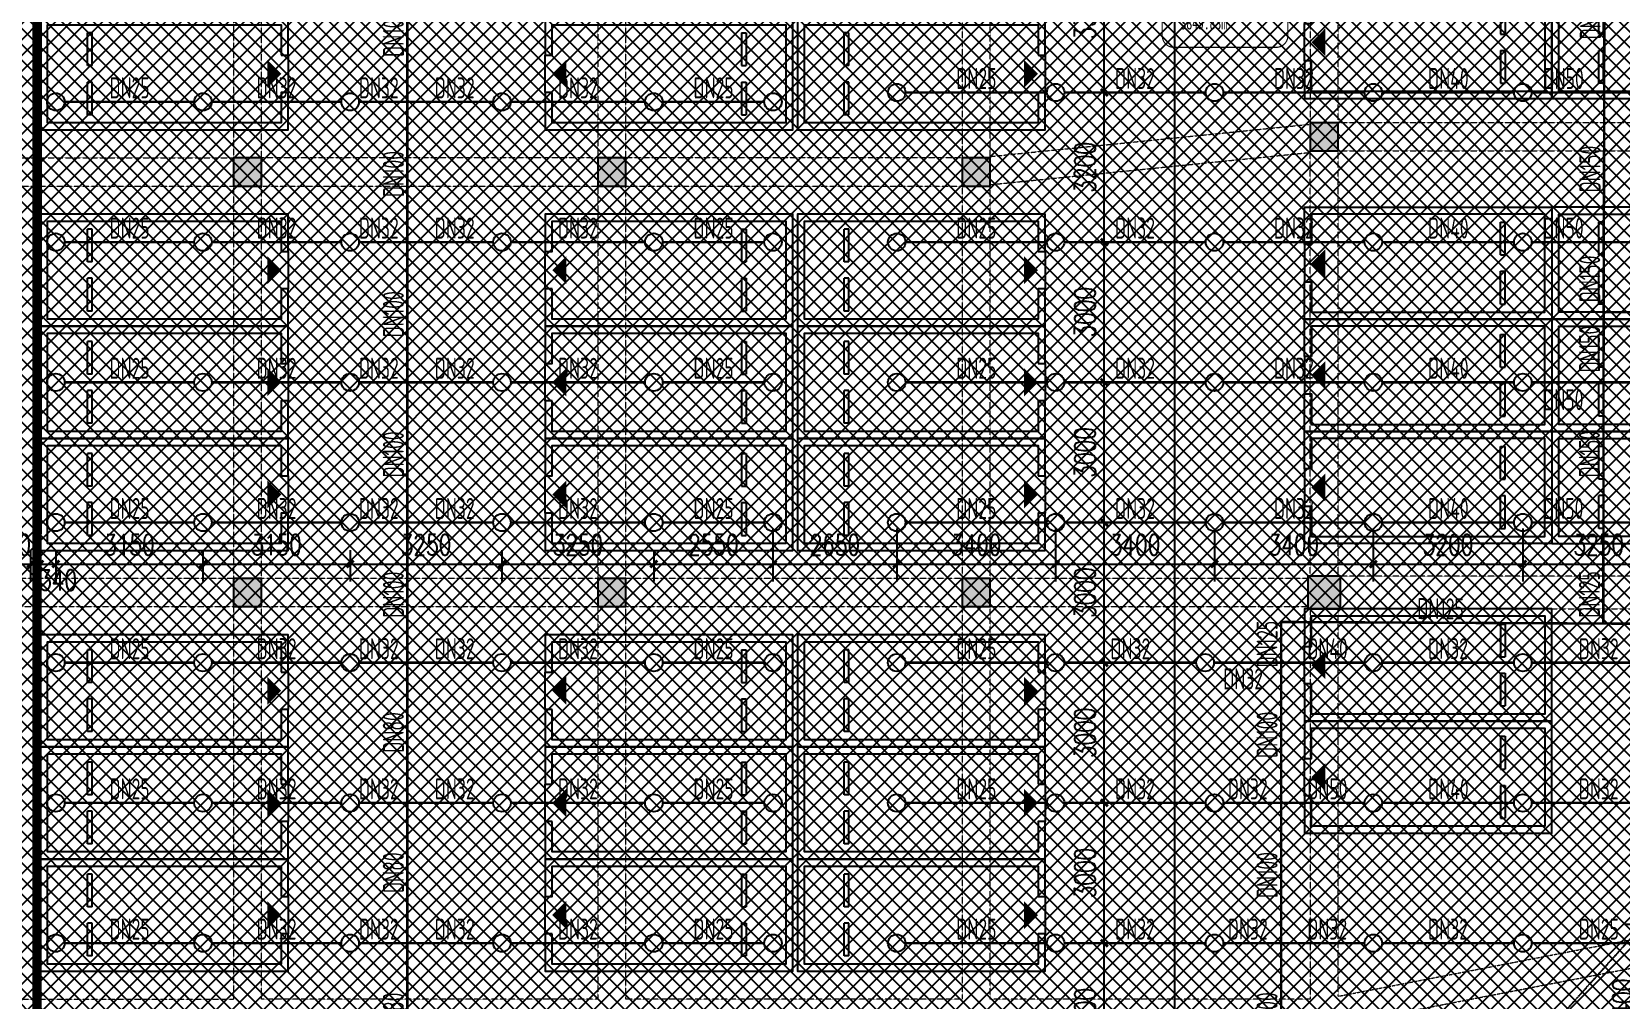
# Model space of a CAD drawing. Extents: x 6824721 to 16538177, y 2478193 to 6665639.
# Drawn here: x 8788049 to 8822050, y 2793001 to 2813701 of the extents above; entities that cross this region are included whole.
import ezdxf

# ---------------------------------------------------------------- set-up
doc = ezdxf.new("R2010")
doc.units = 0
doc.header["$LTSCALE"] = 10
doc.linetypes.add('__DASH', pattern=[0.35, 0.25, -0.1])
doc.linetypes.add('DASH', pattern=[0.35, 0.25, -0.1])
for name, color, linetype in [('0-wo', 8, 'Continuous'), ('0-绿', 3, 'Continuous'), ('0-蓝', 5, 'Continuous'), ('00-停车位', 67, 'Continuous'), ('PUB_HATCH', 8, 'Continuous'), ('S-梁-虚线', 4, 'DASH'), ('W-EQUIP_喷头', 7, 'Continuous'), ('W-PIPE-喷淋中', 6, 'Continuous'), ('W-TEXT_喷淋', 7, 'Continuous'), ('W-TWT_DIM', 3, 'Continuous'), ('WALL', 9, 'Continuous')]:
    doc.layers.add(name, color=color, linetype=linetype)
doc.layers.add('钢梁', color=141, linetype='Continuous', lineweight=18)
doc.styles.add('_TCH_DIM_T3', font='SIMPLEX', dxfattribs={"width": 0.705882, "bigfont": 'GBCBIG'})
doc.styles.add('_TWT_PIPEDN', font='TSSDENG', dxfattribs={"width": 0.8, "height": 3.5, "bigfont": 'TSSDCHN'})
doc.styles.add('黑体', font='simhei.ttf', dxfattribs={"width": 0.65})
doc.dimstyles.new('_TWT_ARCH&&150', dxfattribs={"dimtxt": 446.25, "dimasz": 150, "dimexe": 375, "dimexo": 450, "dimgap": 189.375, "dimtad": 1, "dimdec": 0, "dimzin": 0, "dimdsep": 46, "dimtxsty": '_TCH_DIM_T3', "dimblk": 'ARCHTICK', "dimcen": 0.09, "dimclrt": 7, "dimazin": 2, "dimtfac": 1, "dimtdec": 0, "dimtix": 1, "dimtmove": 2, "dimatfit": 3, "dimfxl": 0, "dimtolj": 1, "dimtzin": 0, "dimarcsym": 0})

# ---------------------------------------------------------------- blocks, each defined once
blk = doc.blocks.new('车位2400x5300')
at = {"layer": '00-停车位', "color": 251}
for p, q in [((-875, -1000), (-175, -1000)), ((-875, -1100), (-875, -1000)), ((-175, -1100), (-175, -1000)), ((175, -1000), (875, -1000)), ((175, -1100), (175, -1000)), ((875, -1100), (875, -1000)), ((-875, -1100), (-175, -1100)), ((175, -1100), (875, -1100)), ((400, -5300), (-400, -5300))]:
    blk.add_line(p, q, dxfattribs=at)
blk.add_lwpolyline([(400, -5150), (400, -5300), (1200, -5300), (1200, 0), (-1200, 0), (-1200, -5300), (-400, -5300), (-400, -5150), (-1050, -5150), (-1050, -150), (1050, -150), (1050, -5150), (400, -5150)], dxfattribs=at)
blk.add_lwpolyline([(0, -5150, 0, 600, 0), (0, -4850, 600, 600, 0)], format="xyseb", dxfattribs=at)
blk = doc.blocks.new('_FZH')
blk.add_lwpolyline([(-0.5, -0.5), (0.5, -0.5), (0.5, 0.5), (-0.5, 0.5)], close=True)
at = {"layer": 'PUB_HATCH'}
blk.add_solid([(-0.5, -0.5), (0.5, -0.5), (-0.5, 0.5), (0.5, 0.5)], dxfattribs=at)
blk = doc.blocks.new('rey 45')
at = {"layer": '0-蓝', "color": 6, "linetype": 'DASH', "ltscale": 3, "const_width": 50}
blk.add_lwpolyline([(11852, 712325), (16231, 712325, 0.414214), (16731, 712825), (16731, 715345, 0.414214), (16231, 715845), (11852, 715845, 0.414214), (11352, 715345), (11352, 712825, 0.414214)], format="xyb", close=True, dxfattribs=at)
at = {"layer": '0-绿', "color": 6, "linetype": 'DASH', "style": '黑体'}
blk.add_text('防火分区-5', height=563.3, dxfattribs=at).set_placement((11950, 714486))
at = {"layer": '0-绿', "color": 6, "linetype": 'DASH', "style": '黑体', "width": 0.65}
blk.add_text('3849.83m', height=563.3, dxfattribs=at).set_placement((12137, 713094))
blk = doc.blocks.new('wt 3')
blk.add_blockref('rey 45', (0, 0))
at = {"layer": '0-绿', "color": 6, "linetype": 'DASH', "style": '黑体', "width": 0.65}
blk.add_text('2', height=282, dxfattribs=at).set_placement((14244, 713469))
blk = doc.blocks.new('jkytk')
at = {"layer": 'WALL', "color": 1, "const_width": 200}
for points in [[(8482789, 2828322), (8482776, 2801322), (8466189, 2801322)], [(8498859, 2828327), (8482776, 2828327), (8482776, 2792327), (8498891, 2792327), (8498891, 2783328), (8504550, 2783328), (8512897, 2775813), (8515479, 2778680), (8515479, 2788843), (8565856, 2844792), (8558488, 2851427), (8549989, 2851427), (8549989, 2856072), (8515539, 2856072), (8515539, 2864326), (8498940, 2864325), (8498889, 2828327)]]:
    blk.add_lwpolyline(points, dxfattribs=at)
blk = doc.blocks.new('LIANGMOBAN')
at = {"layer": 'S-梁-虚线', "color": 8, "lineweight": 18}
for p, q in [((1938491, 106178), (1938491, 97028)), ((1939091, 97060), (1939091, 106178)), ((1945941, 106178), (1945941, 97778)), ((1946541, 97778), (1946541, 106178)), ((1922891, 105428), (1922891, 97028)), ((1923491, 97028), (1923491, 105428)), ((1930691, 105428), (1930691, 97028)), ((1931291, 97028), (1931291, 105428)), ((1939091, 97060), (1945941, 97750)), ((1954891, 97778), (1946541, 97778)), ((1915816, 97028), (1922891, 97028)), ((1930691, 97028), (1923491, 97028)), ((1938491, 97028), (1931291, 97028)), ((1939091, 96457), (1945941, 97147)), ((1945941, 88078), (1945941, 97147)), ((1946541, 88078), (1946541, 97178)), ((1946541, 97178), (1954891, 97178)), ((1915816, 96428), (1922891, 96428)), ((1922891, 96428), (1922891, 88028)), ((1923491, 88028), (1923491, 96428)), ((1923491, 96428), (1930691, 96428)), ((1930691, 96428), (1930691, 88028)), ((1931291, 88028), (1931291, 96428)), ((1931291, 96428), (1938491, 96428)), ((1938491, 96428), (1938491, 88028)), ((1939091, 88028), (1939091, 96428)), ((1954891, 88078), (1946591, 88078)), ((1922891, 88028), (1915691, 88028)), ((1930691, 88028), (1923491, 88028)), ((1938491, 88028), (1931291, 88028)), ((1945891, 88028), (1939091, 88028)), ((1915691, 87428), (1922891, 87428)), ((1922891, 87428), (1922891, 79028)), ((1923491, 79028), (1923491, 87428)), ((1923491, 87428), (1930691, 87428)), ((1930691, 87428), (1930691, 79028)), ((1931291, 79028), (1931291, 87428)), ((1931291, 87428), (1938491, 87428)), ((1938491, 87428), (1938491, 79028)), ((1939091, 87428), (1945891, 87428)), ((1939091, 79028), (1939091, 87428)), ((1945941, 87378), (1945941, 79028)), ((1946541, 79092), (1946541, 87378)), ((1946591, 87378), (1954891, 87378)), ((1946541, 79092), (1958016, 81306)), ((1946541, 78481), (1958177, 80727)), ((1915816, 79028), (1922891, 79028)), ((1930691, 79028), (1923491, 79028)), ((1938491, 79028), (1931291, 79028)), ((1945941, 79028), (1939091, 79028))]:
    blk.add_line(p, q, dxfattribs=at)
blk = doc.blocks.new('_ArchTick')
at = {"color": 0, "linetype": 'ByBlock', "const_width": 0.4}
blk.add_lwpolyline([(-0.5, -0.5), (0.5, 0.5)], dxfattribs=at)
blk = doc.blocks.new('*D748')
at = {"layer": 'Defpoints', "color": 0, "transparency": 16777216}
for p in [(8822519, 2794601), (8823214, 2794601), (8823214, 2791201)]:
    blk.add_point(p, dxfattribs=at)
at = {"layer": 'W-TWT_DIM', "color": 0, "lineweight": -2, "transparency": 16777216}
for p, q in [((8822764, 2794601), (8822144, 2794601)), ((8822519, 2791201), (8822519, 2794601)), ((8822764, 2791201), (8822144, 2791201))]:
    blk.add_line(p, q, dxfattribs=at)
at = {"layer": 'W-TWT_DIM', "color": 0, "lineweight": -2, "transparency": 16777216, "xscale": 150, "yscale": 150, "zscale": 150}
for p, rotation in [((8822519, 2794601), 90), ((8822519, 2791201), 270)]:
    blk.add_blockref('_ArchTick', p, dxfattribs=dict(at, rotation=rotation))
at = {"layer": 'W-TWT_DIM', "color": 7, "transparency": 16777216, "insert": (8822107, 2792901), "char_height": 446.2, "attachment_point": 5, "rotation": 90, "style": '_TCH_DIM_T3'}
blk.add_mtext('\\A1;3400', dxfattribs=at)
blk = doc.blocks.new('*D1134')
at = {"layer": 'Defpoints', "color": 0, "transparency": 16777216}
for p in [(8810247, 2794201), (8811007, 2794201), (8810247, 2791201)]:
    blk.add_point(p, dxfattribs=at)
at = {"layer": 'W-TWT_DIM', "color": 0, "lineweight": -2, "transparency": 16777216}
for p, q in [((8810697, 2794201), (8811382, 2794201)), ((8811007, 2791201), (8811007, 2794201)), ((8810697, 2791201), (8811382, 2791201))]:
    blk.add_line(p, q, dxfattribs=at)
at = {"layer": 'W-TWT_DIM', "color": 0, "lineweight": -2, "transparency": 16777216, "xscale": 150, "yscale": 150, "zscale": 150}
for p, rotation in [((8811007, 2794201), 90), ((8811007, 2791201), 270)]:
    blk.add_blockref('_ArchTick', p, dxfattribs=dict(at, rotation=rotation))
at = {"layer": 'W-TWT_DIM', "color": 7, "transparency": 16777216, "insert": (8810595, 2792701), "char_height": 446.2, "attachment_point": 5, "rotation": 90, "style": '_TCH_DIM_T3'}
blk.add_mtext('\\A1;3000', dxfattribs=at)
blk = doc.blocks.new('*D1135')
at = {"layer": 'Defpoints', "color": 0, "transparency": 16777216}
for p in [(8810247, 2797201), (8811007, 2797201), (8810247, 2794201)]:
    blk.add_point(p, dxfattribs=at)
at = {"layer": 'W-TWT_DIM', "color": 0, "lineweight": -2, "transparency": 16777216}
for p, q in [((8810697, 2797201), (8811382, 2797201)), ((8811007, 2794201), (8811007, 2797201)), ((8810697, 2794201), (8811382, 2794201))]:
    blk.add_line(p, q, dxfattribs=at)
at = {"layer": 'W-TWT_DIM', "color": 0, "lineweight": -2, "transparency": 16777216, "xscale": 150, "yscale": 150, "zscale": 150}
for p, rotation in [((8811007, 2797201), 90), ((8811007, 2794201), 270)]:
    blk.add_blockref('_ArchTick', p, dxfattribs=dict(at, rotation=rotation))
at = {"layer": 'W-TWT_DIM', "color": 7, "transparency": 16777216, "insert": (8810595, 2795701), "char_height": 446.2, "attachment_point": 5, "rotation": 90, "style": '_TCH_DIM_T3'}
blk.add_mtext('\\A1;3000', dxfattribs=at)
blk = doc.blocks.new('*D1136')
at = {"layer": 'Defpoints', "color": 0, "transparency": 16777216}
for p in [(8810247, 2800201), (8811007, 2800201), (8810247, 2797201)]:
    blk.add_point(p, dxfattribs=at)
at = {"layer": 'W-TWT_DIM', "color": 0, "lineweight": -2, "transparency": 16777216}
for p, q in [((8810697, 2800201), (8811382, 2800201)), ((8811007, 2797201), (8811007, 2800201)), ((8810697, 2797201), (8811382, 2797201))]:
    blk.add_line(p, q, dxfattribs=at)
at = {"layer": 'W-TWT_DIM', "color": 0, "lineweight": -2, "transparency": 16777216, "xscale": 150, "yscale": 150, "zscale": 150}
for p, rotation in [((8811007, 2800201), 90), ((8811007, 2797201), 270)]:
    blk.add_blockref('_ArchTick', p, dxfattribs=dict(at, rotation=rotation))
at = {"layer": 'W-TWT_DIM', "color": 7, "transparency": 16777216, "insert": (8810595, 2798701), "char_height": 446.2, "attachment_point": 5, "rotation": 90, "style": '_TCH_DIM_T3'}
blk.add_mtext('\\A1;3000', dxfattribs=at)
blk = doc.blocks.new('*D1137')
at = {"layer": 'Defpoints', "color": 0, "transparency": 16777216}
for p in [(8810247, 2803201), (8811007, 2803201), (8810247, 2800201)]:
    blk.add_point(p, dxfattribs=at)
at = {"layer": 'W-TWT_DIM', "color": 0, "lineweight": -2, "transparency": 16777216}
for p, q in [((8810697, 2803201), (8811382, 2803201)), ((8811007, 2800201), (8811007, 2803201)), ((8810697, 2800201), (8811382, 2800201))]:
    blk.add_line(p, q, dxfattribs=at)
at = {"layer": 'W-TWT_DIM', "color": 0, "lineweight": -2, "transparency": 16777216, "xscale": 150, "yscale": 150, "zscale": 150}
for p, rotation in [((8811007, 2803201), 90), ((8811007, 2800201), 270)]:
    blk.add_blockref('_ArchTick', p, dxfattribs=dict(at, rotation=rotation))
at = {"layer": 'W-TWT_DIM', "color": 7, "transparency": 16777216, "insert": (8810595, 2801701), "char_height": 446.2, "attachment_point": 5, "rotation": 90, "style": '_TCH_DIM_T3'}
blk.add_mtext('\\A1;3000', dxfattribs=at)
blk = doc.blocks.new('*D1138')
at = {"layer": 'Defpoints', "color": 0, "transparency": 16777216}
for p in [(8810247, 2806201), (8811007, 2806201), (8810247, 2803201)]:
    blk.add_point(p, dxfattribs=at)
at = {"layer": 'W-TWT_DIM', "color": 0, "lineweight": -2, "transparency": 16777216}
for p, q in [((8810697, 2806201), (8811382, 2806201)), ((8811007, 2803201), (8811007, 2806201)), ((8810697, 2803201), (8811382, 2803201))]:
    blk.add_line(p, q, dxfattribs=at)
at = {"layer": 'W-TWT_DIM', "color": 0, "lineweight": -2, "transparency": 16777216, "xscale": 150, "yscale": 150, "zscale": 150}
for p, rotation in [((8811007, 2806201), 90), ((8811007, 2803201), 270)]:
    blk.add_blockref('_ArchTick', p, dxfattribs=dict(at, rotation=rotation))
at = {"layer": 'W-TWT_DIM', "color": 7, "transparency": 16777216, "insert": (8810595, 2804701), "char_height": 446.2, "attachment_point": 5, "rotation": 90, "style": '_TCH_DIM_T3'}
blk.add_mtext('\\A1;3000', dxfattribs=at)
blk = doc.blocks.new('*D1139')
at = {"layer": 'Defpoints', "color": 0, "transparency": 16777216}
for p in [(8810247, 2809201), (8811007, 2809201), (8810247, 2806201)]:
    blk.add_point(p, dxfattribs=at)
at = {"layer": 'W-TWT_DIM', "color": 0, "lineweight": -2, "transparency": 16777216}
for p, q in [((8810697, 2809201), (8811382, 2809201)), ((8811007, 2806201), (8811007, 2809201)), ((8810697, 2806201), (8811382, 2806201))]:
    blk.add_line(p, q, dxfattribs=at)
at = {"layer": 'W-TWT_DIM', "color": 0, "lineweight": -2, "transparency": 16777216, "xscale": 150, "yscale": 150, "zscale": 150}
for p, rotation in [((8811007, 2809201), 90), ((8811007, 2806201), 270)]:
    blk.add_blockref('_ArchTick', p, dxfattribs=dict(at, rotation=rotation))
at = {"layer": 'W-TWT_DIM', "color": 7, "transparency": 16777216, "insert": (8810595, 2807701), "char_height": 446.2, "attachment_point": 5, "rotation": 90, "style": '_TCH_DIM_T3'}
blk.add_mtext('\\A1;3000', dxfattribs=at)
blk = doc.blocks.new('*D1140')
at = {"layer": 'Defpoints', "color": 0, "transparency": 16777216}
for p in [(8810247, 2812401), (8811007, 2812401), (8810247, 2809201)]:
    blk.add_point(p, dxfattribs=at)
at = {"layer": 'W-TWT_DIM', "color": 0, "lineweight": -2, "transparency": 16777216}
for p, q in [((8810697, 2812401), (8811382, 2812401)), ((8811007, 2809201), (8811007, 2812401)), ((8810697, 2809201), (8811382, 2809201))]:
    blk.add_line(p, q, dxfattribs=at)
at = {"layer": 'W-TWT_DIM', "color": 0, "lineweight": -2, "transparency": 16777216, "xscale": 150, "yscale": 150, "zscale": 150}
for p, rotation in [((8811007, 2812401), 90), ((8811007, 2809201), 270)]:
    blk.add_blockref('_ArchTick', p, dxfattribs=dict(at, rotation=rotation))
at = {"layer": 'W-TWT_DIM', "color": 7, "transparency": 16777216, "insert": (8810595, 2810801), "char_height": 446.2, "attachment_point": 5, "rotation": 90, "style": '_TCH_DIM_T3'}
blk.add_mtext('\\A1;3200', dxfattribs=at)
blk = doc.blocks.new('*D1141')
at = {"layer": 'Defpoints', "color": 0, "transparency": 16777216}
for p in [(8810247, 2815751), (8811007, 2815751), (8810247, 2812401)]:
    blk.add_point(p, dxfattribs=at)
at = {"layer": 'W-TWT_DIM', "color": 0, "lineweight": -2, "transparency": 16777216}
for p, q in [((8810697, 2815751), (8811382, 2815751)), ((8811007, 2812401), (8811007, 2815751)), ((8810697, 2812401), (8811382, 2812401))]:
    blk.add_line(p, q, dxfattribs=at)
at = {"layer": 'W-TWT_DIM', "color": 0, "lineweight": -2, "transparency": 16777216, "xscale": 150, "yscale": 150, "zscale": 150}
for p, rotation in [((8811007, 2815751), 90), ((8811007, 2812401), 270)]:
    blk.add_blockref('_ArchTick', p, dxfattribs=dict(at, rotation=rotation))
at = {"layer": 'W-TWT_DIM', "color": 7, "transparency": 16777216, "insert": (8810595, 2814076), "char_height": 446.2, "attachment_point": 5, "rotation": 90, "style": '_TCH_DIM_T3'}
blk.add_mtext('\\A1;3350', dxfattribs=at)
blk = doc.blocks.new('*D1144')
at = {"layer": 'Defpoints', "color": 0, "transparency": 16777216}
for p in [(8788224, 2803062), (8788564, 2803062), (8788564, 2802312)]:
    blk.add_point(p, dxfattribs=at)
at = {"layer": 'W-TWT_DIM', "color": 0, "lineweight": -2, "transparency": 16777216}
for p, q in [((8788224, 2802612), (8788224, 2801937)), ((8788564, 2802612), (8788564, 2801937)), ((8788224, 2802312), (8788074, 2802312)), ((8788224, 2802312), (8788564, 2802312)), ((8788564, 2802312), (8788714, 2802312))]:
    blk.add_line(p, q, dxfattribs=at)
at = {"layer": 'W-TWT_DIM', "color": 0, "lineweight": -2, "transparency": 16777216, "xscale": 150, "yscale": 150, "zscale": 150}
blk.add_blockref('_ArchTick', (8788224, 2802312), dxfattribs=at)
at = {"layer": 'W-TWT_DIM', "color": 0, "lineweight": -2, "transparency": 16777216, "xscale": 150, "yscale": 150, "zscale": 150, "rotation": 180}
blk.add_blockref('_ArchTick', (8788564, 2802312), dxfattribs=at)
at = {"layer": 'W-TWT_DIM', "color": 7, "transparency": 16777216, "insert": (8788611, 2801969), "char_height": 446.2, "attachment_point": 5, "style": '_TCH_DIM_T3'}
blk.add_mtext('\\A1;340', dxfattribs=at)
blk = doc.blocks.new('*D1145')
at = {"layer": 'Defpoints', "color": 0, "transparency": 16777216}
for p in [(8788564, 2803062), (8791714, 2803062), (8791714, 2802312)]:
    blk.add_point(p, dxfattribs=at)
at = {"layer": 'W-TWT_DIM', "color": 0, "lineweight": -2, "transparency": 16777216}
for p, q in [((8788564, 2802612), (8788564, 2801937)), ((8791714, 2802612), (8791714, 2801937)), ((8788564, 2802312), (8791714, 2802312))]:
    blk.add_line(p, q, dxfattribs=at)
at = {"layer": 'W-TWT_DIM', "color": 0, "lineweight": -2, "transparency": 16777216, "xscale": 150, "yscale": 150, "zscale": 150, "rotation": 180}
blk.add_blockref('_ArchTick', (8788564, 2802312), dxfattribs=at)
at = {"layer": 'W-TWT_DIM', "color": 0, "lineweight": -2, "transparency": 16777216, "xscale": 150, "yscale": 150, "zscale": 150}
blk.add_blockref('_ArchTick', (8791714, 2802312), dxfattribs=at)
at = {"layer": 'W-TWT_DIM', "color": 7, "transparency": 16777216, "insert": (8790139, 2802725), "char_height": 446.2, "attachment_point": 5, "style": '_TCH_DIM_T3'}
blk.add_mtext('\\A1;3150', dxfattribs=at)
blk = doc.blocks.new('*D1146')
at = {"layer": 'Defpoints', "color": 0, "transparency": 16777216}
for p in [(8791714, 2803062), (8794864, 2803062), (8794864, 2802312)]:
    blk.add_point(p, dxfattribs=at)
at = {"layer": 'W-TWT_DIM', "color": 0, "lineweight": -2, "transparency": 16777216}
for p, q in [((8791714, 2802612), (8791714, 2801937)), ((8794864, 2802612), (8794864, 2801937)), ((8791714, 2802312), (8794864, 2802312))]:
    blk.add_line(p, q, dxfattribs=at)
at = {"layer": 'W-TWT_DIM', "color": 0, "lineweight": -2, "transparency": 16777216, "xscale": 150, "yscale": 150, "zscale": 150, "rotation": 180}
blk.add_blockref('_ArchTick', (8791714, 2802312), dxfattribs=at)
at = {"layer": 'W-TWT_DIM', "color": 0, "lineweight": -2, "transparency": 16777216, "xscale": 150, "yscale": 150, "zscale": 150}
blk.add_blockref('_ArchTick', (8794864, 2802312), dxfattribs=at)
at = {"layer": 'W-TWT_DIM', "color": 7, "transparency": 16777216, "insert": (8793289, 2802725), "char_height": 446.2, "attachment_point": 5, "style": '_TCH_DIM_T3'}
blk.add_mtext('\\A1;3150', dxfattribs=at)
blk = doc.blocks.new('*D1147')
at = {"layer": 'Defpoints', "color": 0, "transparency": 16777216}
for p in [(8794864, 2803062), (8798114, 2803062), (8798114, 2802312)]:
    blk.add_point(p, dxfattribs=at)
at = {"layer": 'W-TWT_DIM', "color": 0, "lineweight": -2, "transparency": 16777216}
for p, q in [((8794864, 2802612), (8794864, 2801937)), ((8798114, 2802612), (8798114, 2801937)), ((8794864, 2802312), (8798114, 2802312))]:
    blk.add_line(p, q, dxfattribs=at)
at = {"layer": 'W-TWT_DIM', "color": 0, "lineweight": -2, "transparency": 16777216, "xscale": 150, "yscale": 150, "zscale": 150, "rotation": 180}
blk.add_blockref('_ArchTick', (8794864, 2802312), dxfattribs=at)
at = {"layer": 'W-TWT_DIM', "color": 0, "lineweight": -2, "transparency": 16777216, "xscale": 150, "yscale": 150, "zscale": 150}
blk.add_blockref('_ArchTick', (8798114, 2802312), dxfattribs=at)
at = {"layer": 'W-TWT_DIM', "color": 7, "transparency": 16777216, "insert": (8796489, 2802725), "char_height": 446.2, "attachment_point": 5, "style": '_TCH_DIM_T3'}
blk.add_mtext('\\A1;3250', dxfattribs=at)
blk = doc.blocks.new('*D1148')
at = {"layer": 'Defpoints', "color": 0, "transparency": 16777216}
for p in [(8798114, 2803062), (8801364, 2803062), (8801364, 2802312)]:
    blk.add_point(p, dxfattribs=at)
at = {"layer": 'W-TWT_DIM', "color": 0, "lineweight": -2, "transparency": 16777216}
for p, q in [((8798114, 2802612), (8798114, 2801937)), ((8801364, 2802612), (8801364, 2801937)), ((8798114, 2802312), (8801364, 2802312))]:
    blk.add_line(p, q, dxfattribs=at)
at = {"layer": 'W-TWT_DIM', "color": 0, "lineweight": -2, "transparency": 16777216, "xscale": 150, "yscale": 150, "zscale": 150, "rotation": 180}
blk.add_blockref('_ArchTick', (8798114, 2802312), dxfattribs=at)
at = {"layer": 'W-TWT_DIM', "color": 0, "lineweight": -2, "transparency": 16777216, "xscale": 150, "yscale": 150, "zscale": 150}
blk.add_blockref('_ArchTick', (8801364, 2802312), dxfattribs=at)
at = {"layer": 'W-TWT_DIM', "color": 7, "transparency": 16777216, "insert": (8799739, 2802725), "char_height": 446.2, "attachment_point": 5, "style": '_TCH_DIM_T3'}
blk.add_mtext('\\A1;3250', dxfattribs=at)
blk = doc.blocks.new('*D1149')
at = {"layer": 'Defpoints', "color": 0, "transparency": 16777216}
for p in [(8801364, 2803062), (8803914, 2803062), (8803914, 2802312)]:
    blk.add_point(p, dxfattribs=at)
at = {"layer": 'W-TWT_DIM', "color": 0, "lineweight": -2, "transparency": 16777216}
for p, q in [((8801364, 2802612), (8801364, 2801937)), ((8803914, 2802612), (8803914, 2801937)), ((8801364, 2802312), (8803914, 2802312))]:
    blk.add_line(p, q, dxfattribs=at)
at = {"layer": 'W-TWT_DIM', "color": 0, "lineweight": -2, "transparency": 16777216, "xscale": 150, "yscale": 150, "zscale": 150, "rotation": 180}
blk.add_blockref('_ArchTick', (8801364, 2802312), dxfattribs=at)
at = {"layer": 'W-TWT_DIM', "color": 0, "lineweight": -2, "transparency": 16777216, "xscale": 150, "yscale": 150, "zscale": 150}
blk.add_blockref('_ArchTick', (8803914, 2802312), dxfattribs=at)
at = {"layer": 'W-TWT_DIM', "color": 7, "transparency": 16777216, "insert": (8802639, 2802725), "char_height": 446.2, "attachment_point": 5, "style": '_TCH_DIM_T3'}
blk.add_mtext('\\A1;2550', dxfattribs=at)
blk = doc.blocks.new('*D1338')
at = {"layer": 'Defpoints', "color": 0, "transparency": 16777216}
for p in [(8803914, 2803526), (8806564, 2803526), (8806564, 2802312)]:
    blk.add_point(p, dxfattribs=at)
at = {"layer": 'W-TWT_DIM', "color": 0, "lineweight": -2, "transparency": 16777216}
for p, q in [((8803914, 2803076), (8803914, 2801937)), ((8806564, 2803076), (8806564, 2801937)), ((8803914, 2802312), (8806564, 2802312))]:
    blk.add_line(p, q, dxfattribs=at)
at = {"layer": 'W-TWT_DIM', "color": 0, "lineweight": -2, "transparency": 16777216, "xscale": 150, "yscale": 150, "zscale": 150, "rotation": 180}
blk.add_blockref('_ArchTick', (8803914, 2802312), dxfattribs=at)
at = {"layer": 'W-TWT_DIM', "color": 0, "lineweight": -2, "transparency": 16777216, "xscale": 150, "yscale": 150, "zscale": 150}
blk.add_blockref('_ArchTick', (8806564, 2802312), dxfattribs=at)
at = {"layer": 'W-TWT_DIM', "color": 7, "transparency": 16777216, "insert": (8805239, 2802725), "char_height": 446.2, "attachment_point": 5, "style": '_TCH_DIM_T3'}
blk.add_mtext('\\A1;2650', dxfattribs=at)
blk = doc.blocks.new('*D1339')
at = {"layer": 'Defpoints', "color": 0, "transparency": 16777216}
for p in [(8806564, 2803526), (8809964, 2803526), (8809964, 2802312)]:
    blk.add_point(p, dxfattribs=at)
at = {"layer": 'W-TWT_DIM', "color": 0, "lineweight": -2, "transparency": 16777216}
for p, q in [((8806564, 2803076), (8806564, 2801937)), ((8809964, 2803076), (8809964, 2801937)), ((8806564, 2802312), (8809964, 2802312))]:
    blk.add_line(p, q, dxfattribs=at)
at = {"layer": 'W-TWT_DIM', "color": 0, "lineweight": -2, "transparency": 16777216, "xscale": 150, "yscale": 150, "zscale": 150, "rotation": 180}
blk.add_blockref('_ArchTick', (8806564, 2802312), dxfattribs=at)
at = {"layer": 'W-TWT_DIM', "color": 0, "lineweight": -2, "transparency": 16777216, "xscale": 150, "yscale": 150, "zscale": 150}
blk.add_blockref('_ArchTick', (8809964, 2802312), dxfattribs=at)
at = {"layer": 'W-TWT_DIM', "color": 7, "transparency": 16777216, "insert": (8808264, 2802725), "char_height": 446.2, "attachment_point": 5, "style": '_TCH_DIM_T3'}
blk.add_mtext('\\A1;3400', dxfattribs=at)
blk = doc.blocks.new('*D1340')
at = {"layer": 'Defpoints', "color": 0, "transparency": 16777216}
for p in [(8809964, 2803526), (8813364, 2803526), (8813364, 2802312)]:
    blk.add_point(p, dxfattribs=at)
at = {"layer": 'W-TWT_DIM', "color": 0, "lineweight": -2, "transparency": 16777216}
for p, q in [((8809964, 2803076), (8809964, 2801937)), ((8813364, 2803076), (8813364, 2801937)), ((8809964, 2802312), (8813364, 2802312))]:
    blk.add_line(p, q, dxfattribs=at)
at = {"layer": 'W-TWT_DIM', "color": 0, "lineweight": -2, "transparency": 16777216, "xscale": 150, "yscale": 150, "zscale": 150, "rotation": 180}
blk.add_blockref('_ArchTick', (8809964, 2802312), dxfattribs=at)
at = {"layer": 'W-TWT_DIM', "color": 0, "lineweight": -2, "transparency": 16777216, "xscale": 150, "yscale": 150, "zscale": 150}
blk.add_blockref('_ArchTick', (8813364, 2802312), dxfattribs=at)
at = {"layer": 'W-TWT_DIM', "color": 7, "transparency": 16777216, "insert": (8811664, 2802725), "char_height": 446.2, "attachment_point": 5, "style": '_TCH_DIM_T3'}
blk.add_mtext('\\A1;3400', dxfattribs=at)
blk = doc.blocks.new('*D1341')
at = {"layer": 'Defpoints', "color": 0, "transparency": 16777216}
for p in [(8813364, 2803526), (8816764, 2803526), (8816764, 2802312)]:
    blk.add_point(p, dxfattribs=at)
at = {"layer": 'W-TWT_DIM', "color": 0, "lineweight": -2, "transparency": 16777216}
for p, q in [((8813364, 2803076), (8813364, 2801937)), ((8816764, 2803076), (8816764, 2801937)), ((8813364, 2802312), (8816764, 2802312))]:
    blk.add_line(p, q, dxfattribs=at)
at = {"layer": 'W-TWT_DIM', "color": 0, "lineweight": -2, "transparency": 16777216, "xscale": 150, "yscale": 150, "zscale": 150, "rotation": 180}
blk.add_blockref('_ArchTick', (8813364, 2802312), dxfattribs=at)
at = {"layer": 'W-TWT_DIM', "color": 0, "lineweight": -2, "transparency": 16777216, "xscale": 150, "yscale": 150, "zscale": 150}
blk.add_blockref('_ArchTick', (8816764, 2802312), dxfattribs=at)
at = {"layer": 'W-TWT_DIM', "color": 7, "transparency": 16777216, "insert": (8815064, 2802725), "char_height": 446.2, "attachment_point": 5, "style": '_TCH_DIM_T3'}
blk.add_mtext('\\A1;3400', dxfattribs=at)
blk = doc.blocks.new('*D1342')
at = {"layer": 'Defpoints', "color": 0, "transparency": 16777216}
for p in [(8816764, 2803526), (8819964, 2803526), (8819964, 2802312)]:
    blk.add_point(p, dxfattribs=at)
at = {"layer": 'W-TWT_DIM', "color": 0, "lineweight": -2, "transparency": 16777216}
for p, q in [((8816764, 2803076), (8816764, 2801937)), ((8819964, 2803076), (8819964, 2801937)), ((8816764, 2802312), (8819964, 2802312))]:
    blk.add_line(p, q, dxfattribs=at)
at = {"layer": 'W-TWT_DIM', "color": 0, "lineweight": -2, "transparency": 16777216, "xscale": 150, "yscale": 150, "zscale": 150, "rotation": 180}
blk.add_blockref('_ArchTick', (8816764, 2802312), dxfattribs=at)
at = {"layer": 'W-TWT_DIM', "color": 0, "lineweight": -2, "transparency": 16777216, "xscale": 150, "yscale": 150, "zscale": 150}
blk.add_blockref('_ArchTick', (8819964, 2802312), dxfattribs=at)
at = {"layer": 'W-TWT_DIM', "color": 7, "transparency": 16777216, "insert": (8818364, 2802725), "char_height": 446.2, "attachment_point": 5, "style": '_TCH_DIM_T3'}
blk.add_mtext('\\A1;3200', dxfattribs=at)
blk = doc.blocks.new('*D1343')
at = {"layer": 'Defpoints', "color": 0, "transparency": 16777216}
for p in [(8819964, 2803526), (8823214, 2803526), (8823214, 2802312)]:
    blk.add_point(p, dxfattribs=at)
at = {"layer": 'W-TWT_DIM', "color": 0, "lineweight": -2, "transparency": 16777216}
for p, q in [((8819964, 2803076), (8819964, 2801937)), ((8823214, 2803076), (8823214, 2801937)), ((8819964, 2802312), (8823214, 2802312))]:
    blk.add_line(p, q, dxfattribs=at)
at = {"layer": 'W-TWT_DIM', "color": 0, "lineweight": -2, "transparency": 16777216, "xscale": 150, "yscale": 150, "zscale": 150, "rotation": 180}
blk.add_blockref('_ArchTick', (8819964, 2802312), dxfattribs=at)
at = {"layer": 'W-TWT_DIM', "color": 0, "lineweight": -2, "transparency": 16777216, "xscale": 150, "yscale": 150, "zscale": 150}
blk.add_blockref('_ArchTick', (8823214, 2802312), dxfattribs=at)
at = {"layer": 'W-TWT_DIM', "color": 7, "transparency": 16777216, "insert": (8821589, 2802725), "char_height": 446.2, "attachment_point": 5, "style": '_TCH_DIM_T3'}
blk.add_mtext('\\A1;3250', dxfattribs=at)
blk = doc.blocks.new('*D1354')
at = {"layer": 'Defpoints', "color": 0, "transparency": 16777216}
for p in [(8786964, 2803054), (8788024, 2803054), (8788024, 2802312)]:
    blk.add_point(p, dxfattribs=at)
at = {"layer": 'W-TWT_DIM', "color": 0, "lineweight": -2, "transparency": 16777216}
for p, q in [((8786964, 2802604), (8786964, 2801937)), ((8788024, 2802604), (8788024, 2801937)), ((8786964, 2802312), (8786814, 2802312)), ((8786964, 2802312), (8788024, 2802312)), ((8788024, 2802312), (8788174, 2802312))]:
    blk.add_line(p, q, dxfattribs=at)
at = {"layer": 'W-TWT_DIM', "color": 0, "lineweight": -2, "transparency": 16777216, "xscale": 150, "yscale": 150, "zscale": 150}
blk.add_blockref('_ArchTick', (8786964, 2802312), dxfattribs=at)
at = {"layer": 'W-TWT_DIM', "color": 0, "lineweight": -2, "transparency": 16777216, "xscale": 150, "yscale": 150, "zscale": 150, "rotation": 180}
blk.add_blockref('_ArchTick', (8788024, 2802312), dxfattribs=at)
at = {"layer": 'W-TWT_DIM', "color": 7, "transparency": 16777216, "insert": (8787494, 2802725), "char_height": 446.2, "attachment_point": 5, "style": '_TCH_DIM_T3'}
blk.add_mtext('\\A1;1060', dxfattribs=at)
blk = doc.blocks.new('$TwtSys$00000125')
blk.add_circle((0, 0, 0), 1)

msp = doc.modelspace()

# ---------------------------------------------------------------- hatches: boundary and pattern name
h = msp.add_hatch()
h.set_pattern_fill('ANSI37', color=8, scale=150)
h.set_pattern_definition([(45, (8303016.86, 2710265.2), (-168.3798, 168.3798), []), (135, (8303016.86, 2710265.2), (-168.3798, -168.3798), [])])
h.paths.add_polyline_path([(8824414.1, 2949451.5), (8824414.1, 2935151.5), (8842714.1, 2935151.5), (8842714.1, 2879526.5), (8827964.1, 2879526.5), (8827964.1, 2881476.5), (8830839.1, 2881476.5), (8830939.1, 2886876.5), (8804334.6, 2886876.5), (8804142.3, 2820149.7), (8833564.1, 2820152.3), (8833564.1, 2817714.5), (8841204.8, 2810768), (8839163.9, 2808501.4), (8843102.6, 2804955), (8820829.2, 2780217.9), (8820829.2, 2770055.4), (8785124.6, 2730401.5), (8708264.1, 2730401.5), (8708264.1, 2736351.5), (8695014.1, 2750701.5), (8695014.1, 2775001.5), (8703014.1, 2775002.8), (8703014.1, 2949451.5), (8712039.3, 2949451.5)])
at = {"layer": 'W-PIPE-喷淋中'}
for points in [[(8814790.8, 2801073.2), (8814764.6, 2801073.2), (8814764.6, 2801099.6)], [(8814790.8, 2801073.2), (8814791, 2801099.4), (8814764.6, 2801099.6)]]:
    msp.add_hatch(color=256, dxfattribs=at).paths.add_polyline_path(points)

# ---------------------------------------------------------------- linework, layer by layer
at = {"layer": '0-wo', "color": 8}
msp.add_line((8788239.1, 2819601.5), (8788239.1, 2792701.5), dxfattribs=at)
at = {"layer": '0-wo', "color": 8, "linetype": '__DASH', "ltscale": 1.5}
msp.add_lwpolyline([(8796089.1, 2756433.4), (8796089.1, 2937489)], dxfattribs=at)
for points in [[(8813284.6, 2784317.7), (8845393.5, 2819978.2, 0.185339), (8846164.1, 2821985.6), (8846164.1, 2937489)], [(8782889.1, 2747876.5), (8788085.6, 2747876.5, 0.2125566), (8790315, 2748869.1), (8811743.5, 2772667.8, 0.185339), (8812514.1, 2774675.2), (8812514.1, 2867401.5)]]:
    msp.add_lwpolyline(points, format="xyb", dxfattribs=at)
at = {"layer": 'W-PIPE-喷淋中', "ltscale": 1.5, "const_width": 52.5}
for points in [[(8821706.8, 2812401.5), (8821714.1, 2815751.5)], [(8796089.1, 2815201.5), (8796089.1, 2812201.5)], [(8791526.6, 2812201.5), (8788751.6, 2812201.5)], [(8794676.6, 2812201.5), (8791901.6, 2812201.5)], [(8796089.1, 2812201.5), (8795051.6, 2812201.5)], [(8797926.6, 2812201.5), (8796089.1, 2812201.5)], [(8796089.1, 2812201.5), (8796089.1, 2809201.5)], [(8798301.6, 2812201.5), (8801176.6, 2812201.5)], [(8801551.6, 2812201.5), (8803726.6, 2812201.5)], [(8809776.6, 2812401.5), (8806751.6, 2812401.5)], [(8813176.6, 2812401.5), (8810151.6, 2812401.5)], [(8813551.6, 2812401.5), (8816576.6, 2812401.5)], [(8816951.6, 2812401.5), (8819776.6, 2812401.5)], [(8820151.6, 2812401.5), (8821706.8, 2812401.5)], [(8821699.7, 2809201.5), (8821706.8, 2812401.5)], [(8821706.8, 2812401.5), (8823026.6, 2812401.5)], [(8791526.6, 2809201.5), (8788751.6, 2809201.5)], [(8794676.6, 2809201.5), (8791901.6, 2809201.5)], [(8796089.1, 2809201.5), (8795051.6, 2809201.5)], [(8797926.6, 2809201.5), (8796089.1, 2809201.5)], [(8796089.1, 2809201.5), (8796089.1, 2806201.5)], [(8798301.6, 2809201.5), (8801176.6, 2809201.5)], [(8801551.6, 2809201.5), (8803726.6, 2809201.5)], [(8809776.6, 2809201.5), (8806751.6, 2809201.5)], [(8813176.6, 2809201.5), (8810151.6, 2809201.5)], [(8813551.6, 2809201.5), (8816576.6, 2809201.5)], [(8816951.6, 2809201.5), (8819776.6, 2809201.5)], [(8820151.6, 2809201.5), (8821699.7, 2809201.5)], [(8821696.3, 2807701.5), (8821699.7, 2809201.5)], [(8821699.7, 2809201.5), (8823026.6, 2809201.5)], [(8821692.9, 2806201.5), (8821696.3, 2807701.5)], [(8821696.3, 2807701.5), (8835344.8, 2807701.5)], [(8791526.6, 2806201.5), (8788751.6, 2806201.5)], [(8794676.6, 2806201.5), (8791901.6, 2806201.5)], [(8796089.1, 2806201.5), (8795051.6, 2806201.5)], [(8797926.6, 2806201.5), (8796089.1, 2806201.5)], [(8796089.1, 2806201.5), (8796089.1, 2803201.5)], [(8798301.6, 2806201.5), (8801176.6, 2806201.5)], [(8801551.6, 2806201.5), (8803726.6, 2806201.5)], [(8809776.6, 2806201.5), (8806751.6, 2806201.5)], [(8813176.6, 2806201.5), (8810151.6, 2806201.5)], [(8816576.6, 2806201.5), (8813551.6, 2806201.5)], [(8819776.6, 2806201.5), (8816951.6, 2806201.5)], [(8821692.9, 2806201.5), (8820151.6, 2806201.5)], [(8821689.9, 2803201.5), (8821692.9, 2806201.5)], [(8823026.6, 2806201.5), (8821692.9, 2806201.5)], [(8791526.6, 2803201.5), (8788751.6, 2803201.5)], [(8794676.6, 2803201.5), (8791901.6, 2803201.5)], [(8796089.1, 2803201.5), (8795051.6, 2803201.5)], [(8797926.6, 2803201.5), (8796089.1, 2803201.5)], [(8796089.1, 2803201.5), (8796089.1, 2800201.5)], [(8798301.6, 2803201.5), (8801176.6, 2803201.5)], [(8801551.6, 2803201.5), (8803726.6, 2803201.5)], [(8809776.6, 2803201.5), (8806751.6, 2803201.5)], [(8813176.6, 2803201.5), (8810151.6, 2803201.5)], [(8813551.6, 2803201.5), (8816576.6, 2803201.5)], [(8816951.6, 2803201.5), (8819776.6, 2803201.5)], [(8820151.6, 2803201.5), (8821689.9, 2803201.5)], [(8821689.1, 2801039.1), (8821689.9, 2803201.5)], [(8821689.9, 2803201.5), (8823026.6, 2803201.5)], [(8814790.8, 2800201.5), (8814790.8, 2801073.2)], [(8821689.1, 2801039.1), (8814790.8, 2801073.2)], [(8830909.2, 2800999.5), (8821689.1, 2801039.1)], [(8791526.6, 2800201.5), (8788751.6, 2800201.5)], [(8794676.6, 2800201.5), (8791901.6, 2800201.5)], [(8796089.1, 2800201.5), (8795051.6, 2800201.5)], [(8797926.6, 2800201.5), (8796089.1, 2800201.5)], [(8796089.1, 2800201.5), (8796089.1, 2797201.5)], [(8798301.6, 2800201.5), (8801176.6, 2800201.5)], [(8801551.6, 2800201.5), (8803726.6, 2800201.5)], [(8809776.6, 2800201.5), (8806751.6, 2800201.5)], [(8812976.6, 2800201.5), (8810151.6, 2800201.5)], [(8814790.8, 2800201.5), (8813351.6, 2800201.5)], [(8814790.8, 2797201.5), (8814790.8, 2800201.5)], [(8816576.6, 2800201.5), (8814790.8, 2800201.5)], [(8819776.6, 2800201.5), (8816951.6, 2800201.5)], [(8823026.6, 2800201.5), (8820151.6, 2800201.5)], [(8791526.6, 2797201.5), (8788751.6, 2797201.5)], [(8794676.6, 2797201.5), (8791901.6, 2797201.5)], [(8796089.1, 2797201.5), (8795051.6, 2797201.5)], [(8797926.6, 2797201.5), (8796089.1, 2797201.5)], [(8796089.1, 2797201.5), (8796089.1, 2794201.5)], [(8798301.6, 2797201.5), (8801176.6, 2797201.5)], [(8801551.6, 2797201.5), (8803726.6, 2797201.5)], [(8809776.6, 2797201.5), (8806751.6, 2797201.5)], [(8810151.6, 2797201.5), (8813176.6, 2797201.5)], [(8813551.6, 2797201.5), (8814790.8, 2797201.5)], [(8814790.8, 2797201.5), (8816576.6, 2797201.5)], [(8814790.8, 2794201.5), (8814790.8, 2797201.5)], [(8816951.6, 2797201.5), (8819776.6, 2797201.5)], [(8820151.6, 2797201.5), (8823026.6, 2797201.5)], [(8791526.6, 2794201.5), (8788751.6, 2794201.5)], [(8794676.6, 2794201.5), (8791901.6, 2794201.5)], [(8796089.1, 2794201.5), (8795051.6, 2794201.5)], [(8797926.6, 2794201.5), (8796089.1, 2794201.5)], [(8796089.1, 2794201.5), (8796089.1, 2791201.5)], [(8798301.6, 2794201.5), (8801176.6, 2794201.5)], [(8801551.6, 2794201.5), (8803726.6, 2794201.5)], [(8809776.6, 2794201.5), (8806751.6, 2794201.5)], [(8810151.6, 2794201.5), (8813176.6, 2794201.5)], [(8813551.6, 2794201.5), (8814790.8, 2794201.5)], [(8814790.8, 2791201.5), (8814790.8, 2794201.5)], [(8814790.8, 2794201.5), (8816576.6, 2794201.5)], [(8816951.6, 2794201.5), (8819776.6, 2794201.5)], [(8820151.6, 2794201.5), (8823214.1, 2794201.5)]]:
    msp.add_lwpolyline(points, dxfattribs=at)

# ---------------------------------------------------------------- block references
msp.add_blockref('jkytk', (305383.7, -8645.8))
at = {"layer": '0-wo', "xscale": 0.5, "yscale": 0.5, "zscale": 0.5}
msp.add_blockref('wt 3', (8806570.9, 2457205.5), dxfattribs=at)
at = {"layer": '0-wo', "color": 8}
for p, rotation in [((8820589.1, 2813476.5), 270), ((8820589.1, 2813476.5), 90), ((8788239.1, 2812801.5), 90), ((8804339.1, 2812801.5), 270), ((8804439.1, 2812801.5), 90), ((8820589.1, 2808751.5), 90), ((8788239.1, 2808601.5), 90), ((8804339.1, 2808601.5), 270), ((8804439.1, 2808601.5), 90), ((8820589.1, 2806351.5), 90), ((8788239.1, 2806201.5), 90), ((8804339.1, 2806201.5), 270), ((8804439.1, 2806201.5), 90), ((8820589.1, 2803951.5), 90), ((8788239.1, 2803801.5), 90), ((8804339.1, 2803801.5), 270), ((8804439.1, 2803801.5), 90), ((8820589.1, 2800151.5), 270), ((8788239.1, 2799601.5), 90), ((8804339.1, 2799601.5), 270), ((8804439.1, 2799601.5), 90), ((8820589.1, 2797751.5), 270), ((8788239.1, 2797201.5), 90), ((8804339.1, 2797201.5), 270), ((8804439.1, 2797201.5), 90), ((8788239.1, 2794801.5), 90), ((8804339.1, 2794801.5), 270), ((8804439.1, 2794801.5), 90)]:
    msp.add_blockref('车位2400x5300', p, dxfattribs=dict(at, rotation=rotation))
at = {"layer": '0-wo', "color": 8, "rotation": 90}
for p, xscale, yscale, zscale in [((8815714.1, 2811451.5), 600, 600, 600), ((8792664.1, 2810701.5), 600, 600, 600), ((8800464.1, 2810701.5), 600, 600, 600), ((8808264.1, 2810701.5), 600, 600, 600), ((8815714.1, 2801701.5), 700, 700, 700), ((8792664.1, 2801701.5), 600, 600, 600), ((8800464.1, 2801701.5), 600, 600, 600), ((8808264.1, 2801701.5), 600, 600, 600)]:
    msp.add_blockref('_FZH', p, dxfattribs=dict(at, xscale=xscale, yscale=yscale, zscale=zscale))
at = {"layer": '0-wo', "color": 8, "xscale": -1, "rotation": 269.9999999718823}
for p in [(8820589.1, 2808751.5), (8820589.1, 2806351.5), (8820589.1, 2803951.5)]:
    msp.add_blockref('车位2400x5300', p, dxfattribs=at)
at = {"layer": 'W-EQUIP_喷头', "xscale": 187.5, "yscale": 187.5, "zscale": 187.5}
for p in [(8806564.1, 2812401.5), (8809964.1, 2812401.5), (8813364.1, 2812401.5), (8816764.1, 2812401.5), (8819964.1, 2812401.5), (8788564.1, 2812201.5), (8791714.1, 2812201.5), (8794864.1, 2812201.5), (8798114.1, 2812201.5), (8801364.1, 2812201.5), (8803914.1, 2812201.5), (8788564.1, 2809201.5), (8791714.1, 2809201.5), (8794864.1, 2809201.5), (8798114.1, 2809201.5), (8801364.1, 2809201.5), (8803914.1, 2809201.5), (8806564.1, 2809201.5), (8809964.1, 2809201.5), (8813364.1, 2809201.5), (8816764.1, 2809201.5), (8819964.1, 2809201.5), (8788564.1, 2806201.5), (8791714.1, 2806201.5), (8794864.1, 2806201.5), (8798114.1, 2806201.5), (8801364.1, 2806201.5), (8803914.1, 2806201.5), (8806564.1, 2806201.5), (8809964.1, 2806201.5), (8813364.1, 2806201.5), (8816764.1, 2806201.5), (8819964.1, 2806201.5), (8788564.1, 2803201.5), (8791714.1, 2803201.5), (8794864.1, 2803201.5), (8798114.1, 2803201.5), (8801364.1, 2803201.5), (8803914.1, 2803201.5), (8806564.1, 2803201.5), (8809964.1, 2803201.5), (8813364.1, 2803201.5), (8816764.1, 2803201.5), (8819964.1, 2803201.5), (8788564.1, 2800201.5), (8791714.1, 2800201.5), (8794864.1, 2800201.5), (8798114.1, 2800201.5), (8801364.1, 2800201.5), (8803914.1, 2800201.5), (8806564.1, 2800201.5), (8809964.1, 2800201.5), (8813164.1, 2800201.5), (8816764.1, 2800201.5), (8819964.1, 2800201.5), (8788564.1, 2797201.5), (8791714.1, 2797201.5), (8794864.1, 2797201.5), (8798114.1, 2797201.5), (8801364.1, 2797201.5), (8803914.1, 2797201.5), (8806564.1, 2797201.5), (8809964.1, 2797201.5), (8813364.1, 2797201.5), (8816764.1, 2797201.5), (8819964.1, 2797201.5), (8788564.1, 2794201.5), (8791714.1, 2794201.5), (8794864.1, 2794201.5), (8798114.1, 2794201.5), (8801364.1, 2794201.5), (8803914.1, 2794201.5), (8806564.1, 2794201.5), (8809964.1, 2794201.5), (8813364.1, 2794201.5), (8816764.1, 2794201.5), (8819964.1, 2794201.5)]:
    msp.add_blockref('$TwtSys$00000125', p, dxfattribs=at)
at = {"layer": '钢梁', "color": 6}
msp.add_blockref('LIANGMOBAN', (6869472.7, 2713973), dxfattribs=at)

# ---------------------------------------------------------------- texts
at = {"layer": 'W-TEXT_喷淋', "style": '_TWT_PIPEDN', "width": 0.64}
for s, rotation, p in [('DN150', 90, (8821635.4, 2813539.9)), ('DN100', 90, (8796014.1, 2813164.2)), ('DN150', 90, (8821628.2, 2810264.9)), ('DN100', 90, (8796014.1, 2810164.2)), ('DN150', 90, (8821623, 2807914.9)), ('DN100', 90, (8796014.1, 2807164.2)), ('DN150', 90, (8821619.6, 2806414.9)), ('DN100', 90, (8796014.1, 2804164.2)), ('DN150', 90, (8821616.4, 2804164.6)), ('DN100', 90, (8796014.1, 2801164.2)), ('DN125', 90, (8821614.5, 2801162)), ('DN125', 359.71679, (8817703.1, 2801133.8)), ('DN125', 90, (8814715.8, 2800100.1)), ('DN80', 90, (8796014.1, 2798275)), ('DN100', 90, (8814715.8, 2798164.2)), ('DN80', 90, (8796014.1, 2795275)), ('DN100', 90, (8814715.8, 2795164.2)), ('DN80', 90, (8796014.1, 2792275)), ('DN100', 90, (8814715.8, 2792164.2))]:
    msp.add_text(s, height=450, rotation=rotation, dxfattribs=at).set_placement(p)
for s, p in [('DN25', (8807837.6, 2812476.5)), ('DN32', (8811237.6, 2812476.5)), ('DN32', (8814637.6, 2812476.5)), ('DN40', (8817937.6, 2812476.5)), ('DN50', (8820409, 2812476.5)), ('DN25', (8789712.6, 2812276.5)), ('DN32', (8792862.6, 2812276.5)), ('DN32', (8795050.1, 2812276.5)), ('DN32', (8796675.1, 2812276.5)), ('DN32', (8799312.6, 2812276.5)), ('DN25', (8802212.6, 2812276.5)), ('DN25', (8789712.6, 2809276.5)), ('DN32', (8792862.6, 2809276.5)), ('DN32', (8795050.1, 2809276.5)), ('DN32', (8796675.1, 2809276.5)), ('DN32', (8799312.6, 2809276.5)), ('DN25', (8802212.6, 2809276.5)), ('DN25', (8807837.6, 2809276.5)), ('DN32', (8811237.6, 2809276.5)), ('DN32', (8814637.6, 2809276.5)), ('DN40', (8817937.6, 2809276.5)), ('DN50', (8820405.4, 2809276.5)), ('DN25', (8789712.6, 2806276.5)), ('DN32', (8792862.6, 2806276.5)), ('DN32', (8795050.1, 2806276.5)), ('DN32', (8796675.1, 2806276.5)), ('DN32', (8799312.6, 2806276.5)), ('DN25', (8802212.6, 2806276.5)), ('DN25', (8807837.6, 2806276.5)), ('DN32', (8811237.6, 2806276.5)), ('DN32', (8814637.6, 2806276.5)), ('DN40', (8817937.6, 2806276.5)), ('DN50', (8820402.1, 2805603.6)), ('DN25', (8789712.6, 2803276.5)), ('DN32', (8792862.6, 2803276.5)), ('DN32', (8795050.1, 2803276.5)), ('DN32', (8796675.1, 2803276.5)), ('DN32', (8799312.6, 2803276.5)), ('DN25', (8802212.6, 2803276.5)), ('DN25', (8807837.6, 2803276.5)), ('DN32', (8811237.6, 2803276.5)), ('DN32', (8814637.6, 2803276.5)), ('DN40', (8817937.6, 2803276.5)), ('DN50', (8820400.5, 2803276.5)), ('DN25', (8789712.6, 2800276.5)), ('DN32', (8792862.6, 2800276.5)), ('DN32', (8795050.1, 2800276.5)), ('DN32', (8796675.1, 2800276.5)), ('DN32', (8799312.6, 2800276.5)), ('DN25', (8802212.6, 2800276.5)), ('DN25', (8807837.6, 2800276.5)), ('DN32', (8811137.6, 2800276.5)), ('DN40', (8815351, 2800276.5)), ('DN32', (8817937.6, 2800276.5)), ('DN32', (8821162.6, 2800276.5)), ('DN32', (8813551, 2799630.2)), ('DN25', (8789712.6, 2797276.5)), ('DN32', (8792862.6, 2797276.5)), ('DN32', (8795050.1, 2797276.5)), ('DN32', (8796675.1, 2797276.5)), ('DN32', (8799312.6, 2797276.5)), ('DN25', (8802212.6, 2797276.5)), ('DN25', (8807837.6, 2797276.5)), ('DN32', (8811237.6, 2797276.5)), ('DN32', (8813651, 2797276.5)), ('DN50', (8815351, 2797276.5)), ('DN40', (8817937.6, 2797276.5)), ('DN32', (8821162.6, 2797276.5)), ('DN25', (8789712.6, 2794276.5)), ('DN32', (8792862.6, 2794276.5)), ('DN32', (8795050.1, 2794276.5)), ('DN32', (8796675.1, 2794276.5)), ('DN32', (8799312.6, 2794276.5)), ('DN25', (8802212.6, 2794276.5)), ('DN25', (8807837.6, 2794276.5)), ('DN32', (8811237.6, 2794276.5)), ('DN32', (8813651, 2794276.5)), ('DN32', (8815351, 2794276.5)), ('DN32', (8817937.6, 2794276.5)), ('DN25', (8821162.6, 2794276.5))]:
    msp.add_text(s, height=450, dxfattribs=at).set_placement(p)

# ---------------------------------------------------------------- dimensions: what is measured, and where the dimension line sits
at = {"layer": 'W-TWT_DIM'}
for p1, p2, distance, picture, middle in [((8810246.6, 2812401.5), (8810246.6, 2815751.5), -760.8, '*D1141', (8810594.9, 2814076.5)), ((8810246.6, 2809201.5), (8810246.6, 2812401.5), -760.8, '*D1140', (8810594.9, 2810801.5)), ((8810246.6, 2806201.5), (8810246.6, 2809201.5), -760.8, '*D1139', (8810594.9, 2807701.5)), ((8810246.6, 2803201.5), (8810246.6, 2806201.5), -760.8, '*D1138', (8810594.9, 2804701.5)), ((8803914.1, 2803526.5), (8806564.1, 2803526.5), -1214.4, '*D1338', (8805239.1, 2802724.5)), ((8806564.1, 2803526.5), (8809964.1, 2803526.5), -1214.4, '*D1339', (8808264.1, 2802724.5)), ((8809964.1, 2803526.5), (8813364.1, 2803526.5), -1214.4, '*D1340', (8811664.1, 2802724.5)), ((8813364.1, 2803526.5), (8816764.1, 2803526.5), -1214.4, '*D1341', (8815064.1, 2802724.5)), ((8816764.1, 2803526.5), (8819964.1, 2803526.5), -1214.4, '*D1342', (8818364.1, 2802724.5)), ((8819964.1, 2803526.5), (8823214.1, 2803526.5), -1214.4, '*D1343', (8821589.1, 2802724.5)), ((8786964.1, 2803054.3), (8788023.9, 2803054.3), -742.3, '*D1354', (8787494, 2802724.5)), ((8788564.1, 2803061.9), (8791714.1, 2803061.9), -749.9, '*D1145', (8790139.1, 2802724.5)), ((8791714.1, 2803061.9), (8794864.1, 2803061.9), -749.9, '*D1146', (8793289.1, 2802724.5)), ((8794864.1, 2803061.9), (8798114.1, 2803061.9), -749.9, '*D1147', (8796489.1, 2802724.5)), ((8798114.1, 2803061.9), (8801364.1, 2803061.9), -749.9, '*D1148', (8799739.1, 2802724.5)), ((8801364.1, 2803061.9), (8803914.1, 2803061.9), -749.9, '*D1149', (8802639.1, 2802724.5)), ((8810246.6, 2800201.5), (8810246.6, 2803201.5), -760.8, '*D1137', (8810594.9, 2801701.5)), ((8810246.6, 2797201.5), (8810246.6, 2800201.5), -760.8, '*D1136', (8810594.9, 2798701.5)), ((8810246.6, 2794201.5), (8810246.6, 2797201.5), -760.8, '*D1135', (8810594.9, 2795701.5)), ((8823214.1, 2791201.5), (8823214.1, 2794601.5), 694.9, '*D748', (8822106.6, 2792901.5)), ((8810246.6, 2791201.5), (8810246.6, 2794201.5), -760.8, '*D1134', (8810594.9, 2792701.5))]:
    dim = msp.add_aligned_dim(p1=p1, p2=p2, distance=distance, dimstyle='_TWT_ARCH&&150', dxfattribs=at)
    dim.commit()
    dim.dimension.update_dxf_attribs({"geometry": picture, "text_midpoint": middle})
dim = msp.add_linear_dim(base=(8788564.1, 2802312), p1=(8788223.9, 2803061.9), p2=(8788564.1, 2803061.9), angle=0, dimstyle='_TWT_ARCH&&150', dxfattribs=at)
dim.commit()
dim.dimension.update_dxf_attribs({"geometry": '*D1144', "text_midpoint": (8788611.5, 2801968.7), "dimtype": 129})

doc.saveas('drawing.dxf')
